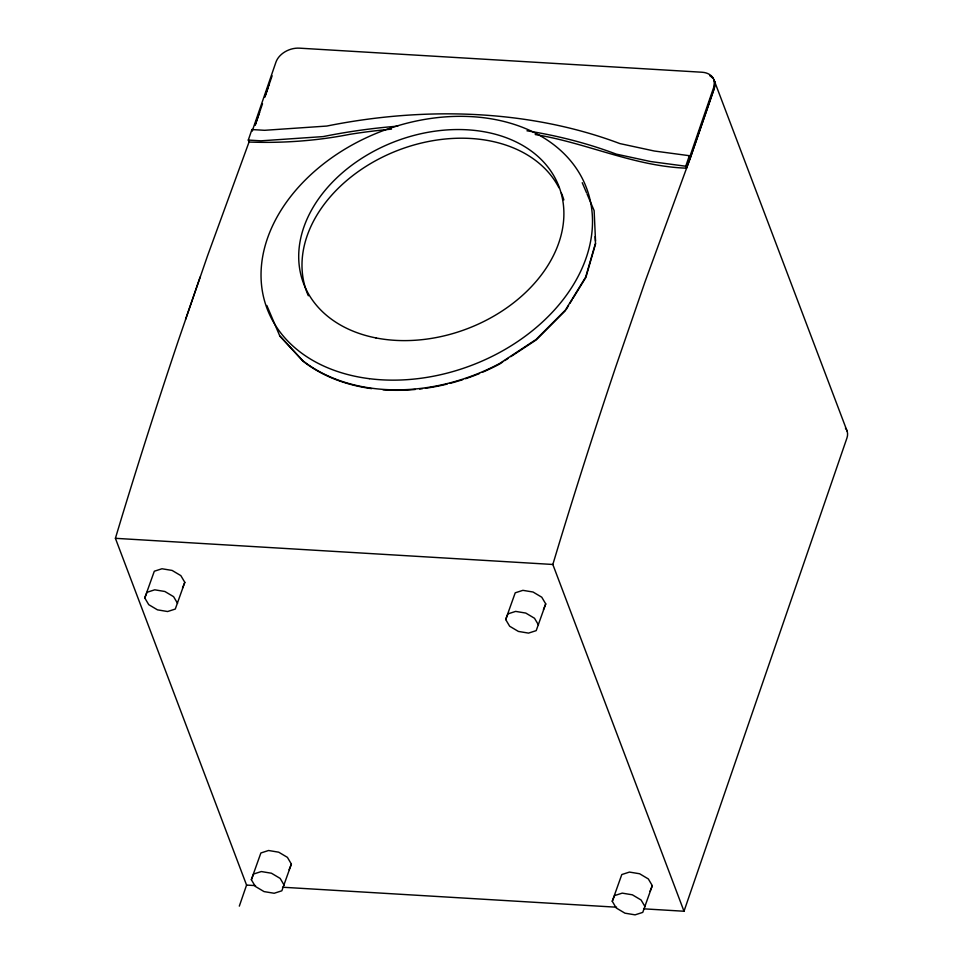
<?xml version="1.0" encoding="UTF-8"?>
<svg xmlns="http://www.w3.org/2000/svg" width="963" height="963" viewBox="0 0 963 963"><rect width="100%" height="100%" fill="white"/><g stroke="black" fill="none" stroke-linecap="round" stroke-linejoin="round"><path stroke-width="1.44" d="M595.64 243.627L585.853 277.476L572.925 298.458M239.318 906.135L246.564 885.081L115.404 538.317L122.193 515.795A3981.379 1407.364 -86.6 0 1 178.311 340.685L207.49 255.941L249.044 142.03L248.298 140.068L251.921 129.548L264.584 130.306L326.782 126.057A487.531 358.092 -20.7 0 1 619.871 143.583L654.286 151.01L689.364 155.705L690.278 158.113L714.365 88.175L714.498 81.217A17.695 13.001 -20.7 0 0 713.8 79.664A17.707 13.013 -20.8 0 1 714.329 88.09L690.266 158.088L644.933 282.099L615.754 366.843A3981.379 1407.364 -86.6 0 0 559.635 541.952L552.834 564.474L684.007 911.239L643.561 908.819M255.255 124.877L262.514 103.739M264.945 96.697L268.328 86.826M268.821 85.418L272.132 75.788M185.558 319.379L200.148 277.007M252.354 130.655L275.924 62.198A19.633 14.421 -20.7 0 1 299.469 48.162L702.027 72.237A17.707 13.013 -20.7 0 1 713.872 86.875L689.785 156.825M255.243 124.973L259.577 112.394M264.861 97.034L269.195 84.455M144.763 597.951L154.309 571.228L161.977 568.76L172.112 570.433L180.839 575.621L184.812 582.326L175.278 609.061L167.598 611.529L157.463 609.844L148.747 604.668L144.763 597.951L147.05 592.281L154.73 589.813L164.866 591.487L173.593 596.675L177.565 603.38M251.343 879.701L260.877 852.977L268.557 850.498L278.692 852.183L287.407 857.359L291.38 864.076L281.846 890.799L274.166 893.267L264.043 891.594L255.315 886.405L251.343 879.701L253.63 874.019L261.31 871.551L271.446 873.224L280.161 878.412L284.133 885.129M505.683 619.534L515.229 592.811L522.897 590.343L533.033 592.016L541.76 597.204L545.732 603.909L536.198 630.633L528.518 633.112L518.383 631.427L509.668 626.251L505.683 619.534L507.97 613.864L515.65 611.397L525.786 613.07L534.501 618.258L538.486 624.963M535.235 134.543C586.419 142.777 633.979 166.31 686.475 168.176L685.74 166.226L689.364 155.705M612.263 901.284L621.797 874.548L629.477 872.081L639.613 873.754L648.328 878.942L652.3 885.647L642.766 912.382L635.086 914.85L624.951 913.177L616.236 907.989L612.263 901.284L614.55 895.602L622.23 893.134L632.354 894.808L641.081 899.996L645.054 906.701M684.007 911.239L846.946 438.009A17.707 13.013 -20.7 0 0 845.43 428.066M686.475 168.176L690.266 158.088M182.525 588.008L184.812 582.326M289.093 869.745L291.38 864.076M543.445 609.579L545.732 603.909M650.013 891.329L652.3 885.647M566.352 309.231L568.531 305.644M569.988 303.261L572.166 299.674M565.618 310.423L536.235 339.915L510.799 356.647M502.722 361.98L499.701 363.99A170.692 127.393 -21.6 0 1 482.282 372.332M504.744 360.631L508.38 358.236M248.298 140.068L260.961 140.827L323.159 136.59A487.531 358.092 -20.7 0 1 397.743 126.165M249.044 142.03C282.737 143.306 316.779 140.851 349.906 134.314A487.531 358.092 -20.7 0 1 391.496 129.138M115.404 538.317L552.834 564.474M246.564 885.081L255.556 885.611M282.52 887.224L616.585 907.206M685.74 166.226L650.663 161.543L616.248 154.116A487.531 358.092 -20.7 0 0 526.954 130.799M279.812 336.087L302.984 361.149A170.692 127.393 -21.6 0 0 371.658 388.643M582.23 182.705L586.539 192.805M587.081 194.069L594.135 210.62L595.531 240.991M266.823 305.452L279.655 335.654L302.815 360.716A170.692 127.393 -21.6 0 0 499.532 363.557L536.066 339.482L565.462 309.99L585.685 277.043L595.483 243.194L595.182 236.597M714.57 81.398L847.079 431.051M251.921 129.548L252.414 130.848M479.526 373.488A170.692 127.393 -21.6 0 1 465.526 378.724M462.721 379.663A170.692 127.393 -21.6 0 1 458.496 380.975M457.088 381.396A170.692 127.393 -21.6 0 1 449.974 383.37M447.097 384.093A170.692 127.393 -21.6 0 1 425.381 388.282M422.492 388.667A170.692 127.393 -21.6 0 1 419.615 389.016M415.33 389.449A170.692 127.393 -21.6 0 1 383.045 389.822M308.353 295.773A136.577 100.321 -20.7 0 1 391.267 153.069A136.577 100.321 -20.7 0 1 558.925 187.761M561.381 193.033A136.577 100.321 -20.7 0 1 563.861 199.919M710.164 75.86A17.695 13.001 -20.7 0 1 712.837 78.232M710.128 75.764A17.707 13.013 -20.8 0 1 712.801 78.147M369.311 378.676A170.728 125.395 -20.7 0 0 590.126 200.015A170.728 125.395 -20.7 0 0 320.872 165.985A170.728 125.395 -20.7 0 0 369.311 378.676M375.907 337.917A136.577 100.321 -20.7 0 0 563.319 204.156A136.577 100.321 -20.7 0 0 354.673 163.12A136.577 100.321 -20.7 0 0 375.907 337.917"/></g></svg>
